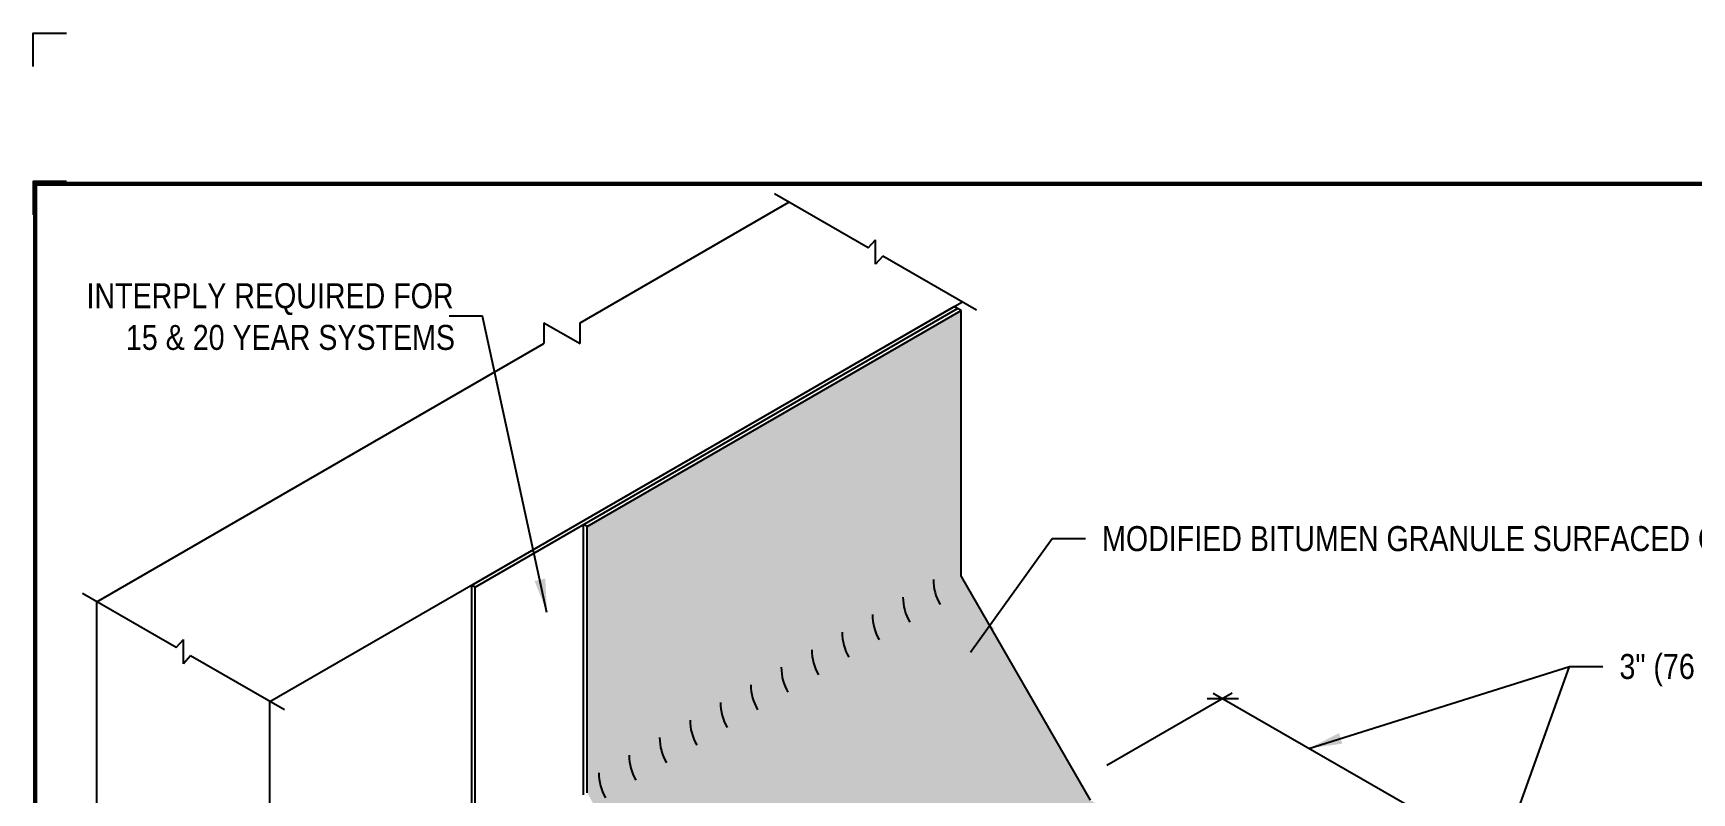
# Model space of a CAD drawing. Header units: inches. Extents: x -697.7 to -677.6, y -114.5 to -97.7.
# Drawn here: x -697.67 to -685.21, y -103.4 to -97.7 of the extents above; entities that cross this region are included whole.
import ezdxf
from ezdxf.enums import TextEntityAlignment as Align

# ---------------------------------------------------------------- set-up
doc = ezdxf.new("R2010")
doc.units = ezdxf.units.IN
doc.header["$MEASUREMENT"] = 0
doc.layers.get('0').update_dxf_attribs({"linetype": 'CONTINUOUS'})
doc.layers.get('DEFPOINTS').update_dxf_attribs({"linetype": 'CONTINUOUS'})
for name, color, linetype in [('FSBP-ANNO-LABEL', 7, 'CONTINUOUS'), ('FSBP-MEMBRANE', 7, 'CONTINUOUS'), ('FSBP-MEMBRANE-HATCH', 8, 'CONTINUOUS'), ('FSBP-TTLB-BORDER', 7, 'CONTINUOUS'), ('FSBP-TTLB-TEXT', 7, 'CONTINUOUS'), ('FSBP-WALL-CURB', 9, 'CONTINUOUS')]:
    doc.layers.add(name, color=color, linetype=linetype)
doc.styles.add('ARIAL', font='arial.ttf')
doc.styles.add('ARIAL_BOLD', font='')
doc.styles.add('ARIAL_NAR', font='ARIALN.TTF')
doc.styles.get('ARIAL_BOLD').set_extended_font_data('Arial Black')
doc.dimstyles.new('FSBP-LEADER', dxfattribs={"dimtxt": 0.1875, "dimasz": 0.25, "dimexe": 0.0625, "dimexo": 0.125, "dimgap": 0.125, "dimtad": 0, "dimtih": 1, "dimtoh": 1, "dimdec": 4, "dimzin": 0, "dimdsep": 46, "dimlunit": 4, "dimtxsty": 'ARIAL_NAR', "dimcen": 0.09375, "dimclrd": 256, "dimclre": 256, "dimclrt": 256, "dimadec": 0, "dimazin": 0, "dimtfac": 1, "dimtdec": 4, "dimtofl": 0, "dimtmove": 0, "dimatfit": 3, "dimfxl": 0, "dimtolj": 1, "dimtzin": 0, "dimlwd": -1, "dimlwe": -1, "dimarcsym": 0})

# ---------------------------------------------------------------- blocks, each defined once
blk = doc.blocks.new('TTLB-ASPHALT_1')
at = {"layer": 'DEFPOINTS', "linetype": 'Continuous', "ltscale": 1.75}
blk.add_lwpolyline([(-0.016, 13.881), (-0.016, 14.131), (0.234, 14.131)], dxfattribs=at)
at = {"layer": 'DEFPOINTS', "color": 1}
blk.add_lwpolyline([(0.234, 13.016), (-0.016, 13.016), (-0.016, 12.766)], dxfattribs=at)
at = {"layer": 'FSBP-TTLB-BORDER', "const_width": 0.0312}
blk.add_lwpolyline([(20, 0), (20, 13), (0, 13), (0, 0)], dxfattribs=at)
at = {"layer": 'FSBP-TTLB-TEXT'}
for tag, height, style, p in [('DETAIL_DESCP_LINE_1', 0.219, 'ARIAL_BOLD', (9.833, -0.375)), ('ISSUE_REV_DATE', 0.219, 'ARIAL', (15.841, -0.728)), ('DETAIL_NUMBER', 0.438, 'ARIAL', (18.421, -0.893))]:
    blk.add_attdef(tag, text='', height=height, dxfattribs=dict(at, style=style)).set_placement(p, align=Align.MIDDLE_CENTER)
at = {"layer": 'FSBP-TTLB-TEXT', "style": 'ARIAL'}
blk.add_attdef('ACCPT_SYSTEMS', text='', height=0.219, dxfattribs=at).set_placement((11.494, -1.125), align=Align.MIDDLE_LEFT)

msp = doc.modelspace()

# ---------------------------------------------------------------- hatches: boundary and pattern name
at = {"layer": 'FSBP-MEMBRANE-HATCH'}
h = msp.add_hatch(dxfattribs=at)
h.set_pattern_fill('AR-SAND', color=8, scale=0.05, style=0)
h.set_pattern_definition([(37.5, (41.91869, 13.6584), (-0.003149668, 0.0963411885), [0, -0.076, 0, -0.085, 0, -0.08125]), (7.5, (41.91869, 13.6584), (0.088488835, 0.141107303), [0, -0.041, 0, -0.0685, 0, -0.02625]), (327.5, (41.85719, 13.6584), (0.155707093, 0.000282953), [0, -0.025, 0, -0.09, 0, -0.1175]), (317.5, (41.85719, 13.6584), (0.15030633, 0.043883778), [0, -0.0125, 0, -0.059, 0, -0.0675])])
h.paths.add_polyline_path([(-690.701, -101.775), (-690.701, -99.777), (-693.509, -101.399), (-693.509, -103.399), (-692.541, -105.074), (-691.268, -105.809), (-688.459, -104.188), (-689.732, -103.453)])
h.paths.add_polyline_path([(-687.187, -104.953), (-688.417, -104.243, -0.139795), (-688.438, -104.215, 0.0349), (-688.441, -104.207), (-691.251, -105.829, -0.0349), (-691.247, -105.837, 0.139795), (-691.226, -105.865), (-689.996, -106.575)])
h.paths.add_polyline_path([(-688.441, -104.207, 0.104385), (-688.459, -104.188), (-688.459, -104.188), (-691.268, -105.809, -0.105424), (-691.251, -105.829)])
h = msp.add_hatch(dxfattribs=at)
h.set_pattern_fill('AR-CONC', color=8, scale=0.025, style=0)
h.set_pattern_definition([(50, (33.78463, 12.75604), (0.179315046, -0.015688034), [0.01875, -0.20625]), (355, (33.78463, 12.75604), (-0.034687833, 0.188048033), [0.015, -0.165]), (100.4514, (33.79957, 12.75474), (0.144627345, 0.172359886), [0.015935047, -0.17528553]), (46.1842, (33.78463, 12.80604), (0.26681026, -0.041379754), [0.028125, -0.309375]), (96.6356, (33.80686, 12.8026), (0.23366568, 0.24352947), [0.02390257, -0.26292825]), (351.1842, (33.78463, 12.80604), (0.23366549, 0.24352965), [0.0225, -0.2475]), (21, (33.80963, 12.79354), (0.149226763, -0.100654723), [0.01875, -0.20625]), (326, (33.80963, 12.79354), (0.060828833, 0.18128751), [0.015, -0.165]), (71.4514, (33.82206, 12.78516), (0.210055657, 0.080632624), [0.015935048, -0.17528553]), (37.5, (33.78463, 12.756045), (0.003039964, 0.0832234635), [0, -0.163, 0, -0.1675, 0, -0.165625]), (7.5, (33.78463, 12.756045), (0.065767384, 0.098602928), [0, -0.0955, 0, -0.15925, 0, -0.063125]), (327.5, (33.72888, 12.756045), (0.133455609, -0.005638718), [0, -0.0625, 0, -0.195, 0, -0.25875]), (317.5, (33.70388, 12.75604), (0.145796542, 0.025026246), [0, -0.08125, 0, -0.1295, 0, -0.18375])])
h.paths.add_polyline_path([(-690.701, -101.775), (-690.701, -99.777), (-693.509, -101.399), (-693.509, -103.399), (-692.541, -105.074), (-691.268, -105.809), (-688.459, -104.188), (-689.732, -103.453)])
h.paths.add_polyline_path([(-687.187, -104.953), (-688.417, -104.243, -0.139795), (-688.438, -104.215, 0.0349), (-688.441, -104.207), (-691.251, -105.829, -0.0349), (-691.247, -105.837, 0.139795), (-691.226, -105.865), (-689.996, -106.575)])
h.paths.add_polyline_path([(-688.441, -104.207, 0.104385), (-688.459, -104.188), (-688.459, -104.188), (-691.268, -105.809, -0.105424), (-691.251, -105.829)])

# ---------------------------------------------------------------- linework, layer by layer
at = {"layer": 'FSBP-ANNO-LABEL'}
for p, q in [((-688.664, -102.65), (-689.606, -103.193)), ((-688.854, -102.691), (-688.618, -102.691)), ((-688.808, -102.65), (-687.369, -103.48))]:
    msp.add_line(p, q, dxfattribs=at)
at = {"layer": 'FSBP-MEMBRANE'}
for p, q in [((-694.375, -101.839), (-690.753, -99.747)), ((-690.727, -99.762), (-690.753, -99.747)), ((-694.349, -101.854), (-690.727, -99.762)), ((-693.509, -101.399), (-690.701, -99.777)), ((-690.701, -99.777), (-690.727, -99.762)), ((-690.701, -101.775), (-690.701, -99.777)), ((-693.535, -103.414), (-693.535, -101.384)), ((-693.509, -101.399), (-693.535, -101.384)), ((-693.509, -103.399), (-693.509, -101.399)), ((-694.349, -101.854), (-694.375, -101.839)), ((-694.375, -103.899), (-694.375, -101.839)), ((-694.349, -103.884), (-694.349, -101.854))]:
    msp.add_line(p, q, dxfattribs=at)
at = {"layer": 'FSBP-MEMBRANE', "ltscale": 1.75}
msp.add_line((-690.701, -101.775), (-689.732, -103.453), dxfattribs=at)
for centre in [(-690.534, -101.797), (-690.762, -101.929), (-690.991, -102.061), (-691.219, -102.193), (-691.447, -102.325), (-691.676, -102.456), (-691.904, -102.588), (-692.133, -102.72), (-692.361, -102.852), (-692.589, -102.984), (-692.818, -103.116), (-693.046, -103.248)]:
    msp.add_arc(centre, 0.375, 180, 210, dxfattribs=at)
at = {"layer": 'FSBP-WALL-CURB'}
for p, q in [((-693.561, -99.869), (-691.993, -98.964)), ((-691.398, -99.307), (-692.101, -98.901)), ((-691.398, -99.307), (-691.344, -99.247)), ((-691.344, -99.43), (-691.344, -99.247)), ((-691.289, -99.37), (-691.344, -99.43)), ((-690.586, -99.776), (-691.289, -99.37)), ((-695.89, -102.714), (-690.694, -99.714)), ((-693.833, -99.869), (-693.561, -100.026)), ((-693.833, -99.869), (-693.833, -100.026)), ((-693.561, -100.026), (-693.561, -99.869)), ((-697.189, -101.964), (-693.833, -100.026)), ((-696.594, -102.307), (-697.298, -101.901)), ((-697.189, -105.316), (-697.189, -101.964)), ((-696.594, -102.307), (-696.54, -102.247)), ((-696.54, -102.43), (-696.54, -102.247)), ((-696.486, -102.37), (-696.54, -102.43)), ((-695.782, -102.776), (-696.486, -102.37)), ((-695.89, -108.77), (-695.89, -102.714))]:
    msp.add_line(p, q, dxfattribs=at)

# ---------------------------------------------------------------- block references
msp.add_blockref('TTLB-ASPHALT_1', (-697.653, -111.826))

# ---------------------------------------------------------------- texts
at = {"layer": 'FSBP-ANNO-LABEL', "style": 'ARIAL_NAR'}
for s, p in [('MODIFIED BITUMEN GRANULE SURFACED CAP SHEET', (-689.642, -101.49)), ('3" (76 mm) MIN.', (-685.757, -102.45))]:
    msp.add_text(s, height=0.1875, dxfattribs=at).set_placement(p, align=Align.MIDDLE_LEFT)
at = {"layer": 'FSBP-ANNO-LABEL', "insert": (-697.34, -99.573), "char_height": 0.1875, "attachment_point": 1, "style": 'ARIAL_NAR'}
msp.add_mtext_dynamic_manual_height_columns('\\pi0.072349;INTERPLY REQUIRED FOR\\P\\pi0.36844;15 & 20 YEAR SYSTEMS', width=2.80542, gutter_width=2.5, heights=[0], dxfattribs=at)

# ---------------------------------------------------------------- leaders
at = {"layer": 'FSBP-ANNO-LABEL'}
for points in [[(-693.81, -102.044), (-694.295, -99.82), (-694.545, -99.82)], [(-690.629, -102.342), (-690.017, -101.49), (-689.767, -101.49)], [(-688.089, -103.065), (-686.132, -102.45), (-685.882, -102.45)], [(-686.65, -103.896), (-686.132, -102.45), (-685.882, -102.45)]]:
    msp.add_leader(points, dimstyle='FSBP-LEADER', dxfattribs=at)

doc.saveas('drawing.dxf')
